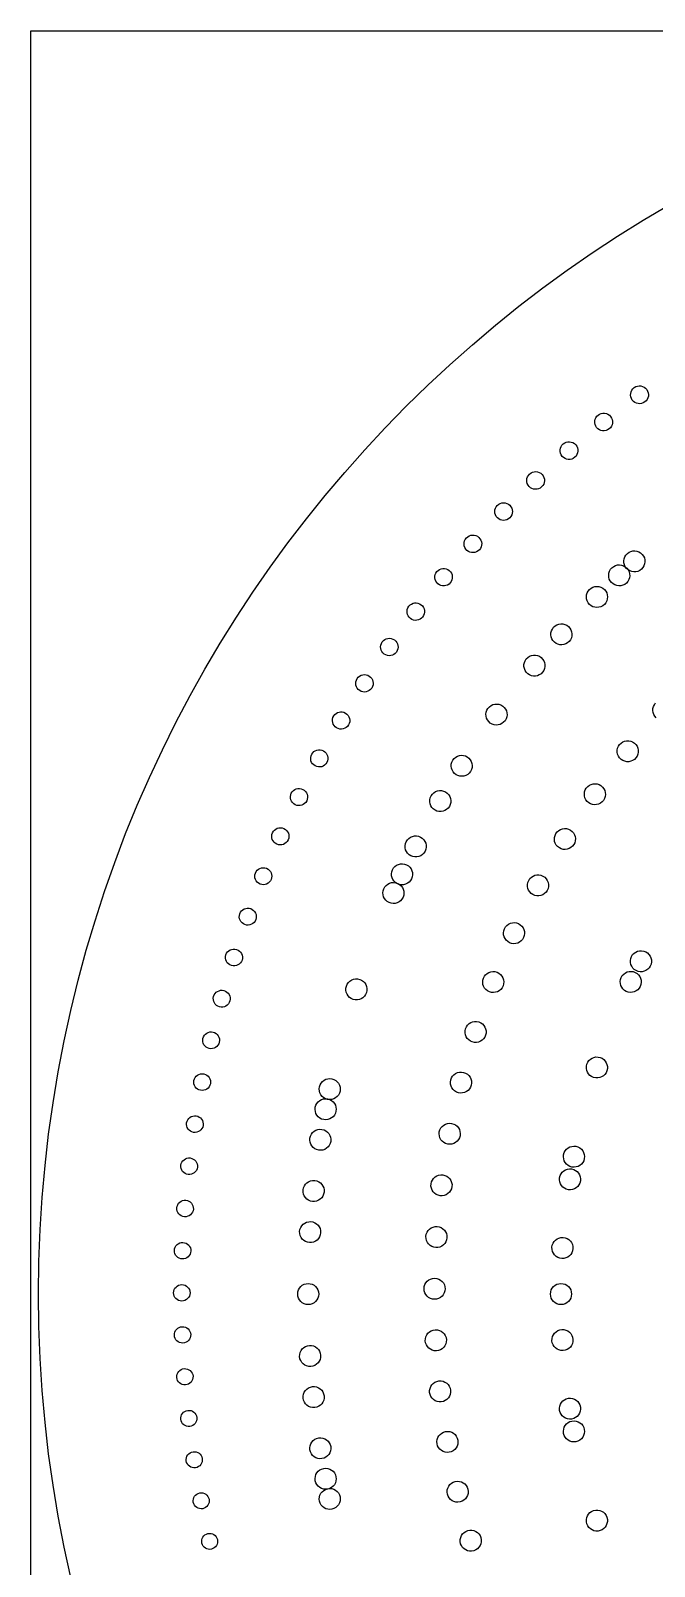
# Model space of a CAD drawing. Header units: millimetres. Extents: x 0 to 600, y 0 to 600.
# Drawn here: x 0 to 148, y 235.2 to 599.7 of the extents above; entities that cross this region are included whole.
import ezdxf

# ---------------------------------------------------------------- set-up
doc = ezdxf.new("R2010")
doc.units = ezdxf.units.MM
doc.layers.get('0').update_dxf_attribs({"linetype": 'CONTINUOUS'})

msp = doc.modelspace()

# ---------------------------------------------------------------- linework, layer by layer
at = {"color": 254}
for p, q in [((0, 599.719), (599.719, 599.719)), ((0, 0), (0, 599.719))]:
    msp.add_line(p, q, dxfattribs=at)
at = {"color": 5}
for p, q in [((142.791, 512.06), (142.791, 512.06)), ((134.327, 505.531), (134.327, 505.531)), ((126.161, 498.68), (126.161, 498.68)), ((118.3, 491.529), (118.3, 491.529)), ((110.758, 484.092), (110.758, 484.092)), ((103.54, 476.377), (103.54, 476.377)), ((141.425, 472.084), (141.425, 472.084)), ((96.6541, 468.408), (96.6541, 468.408)), ((137.855, 468.729), (137.855, 468.729)), ((132.631, 463.557), (132.631, 463.557)), ((90.1139, 460.192), (90.1139, 460.192)), ((124.291, 454.579), (124.291, 454.579)), ((83.9227, 451.75), (83.9227, 451.75)), ((117.968, 447.093), (117.968, 447.093)), ((78.0838, 443.092), (78.0838, 443.092)), ((72.6087, 434.238), (72.6087, 434.238)), ((109.083, 435.381), (109.083, 435.381)), ((109.083, 435.381), (109.083, 435.381)), ((140.12, 426.769), (140.12, 426.769)), ((67.5047, 425.203), (67.5047, 425.203)), ((100.947, 423.132), (100.947, 423.132)), ((62.7697, 415.999), (62.7697, 415.999)), ((132.447, 416.458), (132.447, 416.458)), ((95.9626, 414.697), (95.9626, 414.697)), ((58.4122, 406.643), (58.4122, 406.643)), ((125.469, 405.737), (125.469, 405.737)), ((90.23, 403.867), (90.23, 403.867)), ((54.434, 397.154), (54.434, 397.154)), ((87.0659, 397.231), (87.0659, 397.231)), ((119.203, 394.652), (119.203, 394.652)), ((85.0759, 392.755), (85.0759, 392.755)), ((50.8385, 387.544), (50.8385, 387.544)), ((113.665, 383.251), (113.665, 383.251)), ((47.6292, 377.829), (47.6292, 377.829)), ((143.69, 376.629), (143.69, 376.629)), ((76.5418, 369.792), (76.5418, 369.792)), ((76.5418, 369.792), (76.5418, 369.792)), ((76.5418, 369.792), (76.5418, 369.792)), ((108.868, 371.581), (108.868, 371.581)), ((141.358, 371.683), (141.358, 371.683)), ((44.807, 368.025), (44.807, 368.025)), ((42.3693, 358.147), (42.3693, 358.147)), ((104.818, 359.692), (104.818, 359.692)), ((133.604, 351.254), (133.604, 351.254)), ((133.604, 351.254), (133.604, 351.254)), ((40.3186, 348.212), (40.3186, 348.212)), ((101.519, 347.631), (101.519, 347.631)), ((70.4536, 346.068), (70.4536, 346.068)), ((69.5357, 341.252), (69.5357, 341.252)), ((38.6567, 338.233), (38.6567, 338.233)), ((98.9722, 335.446), (98.9722, 335.446)), ((68.3507, 333.997), (68.3507, 333.997)), ((37.3835, 328.228), (37.3835, 328.228)), ((128.475, 330.01), (128.475, 330.01)), ((127.613, 324.612), (127.613, 324.612)), ((66.8831, 321.835), (66.8831, 321.835)), ((97.1832, 323.183), (97.1832, 323.183)), ((36.4917, 318.21), (36.4917, 318.21)), ((66.1666, 312.059), (66.1666, 312.059)), ((96.1429, 310.89), (96.1429, 310.89)), ((35.9876, 308.19), (35.9876, 308.19)), ((126.048, 308.292), (126.048, 308.292)), ((35.8592, 298.19), (35.8592, 298.19)), ((65.8604, 297.36), (65.8604, 297.36)), ((65.8604, 297.36), (65.8604, 297.36)), ((95.8494, 298.608), (95.8494, 298.608)), ((125.861, 297.36), (125.861, 297.36)), ((36.11, 288.219), (36.11, 288.219)), ((96.2903, 286.388), (96.2903, 286.388)), ((126.362, 286.442), (126.362, 286.442)), ((66.4806, 282.674), (66.4806, 282.674)), ((36.7386, 278.292), (36.7386, 278.292)), ((97.4591, 274.267), (97.4591, 274.267)), ((67.4053, 272.916), (67.4053, 272.916)), ((128.393, 270.171), (128.393, 270.171)), ((37.7335, 268.425), (37.7335, 268.425)), ((129.413, 264.802), (129.413, 264.802)), ((69.1335, 260.787), (69.1335, 260.787)), ((99.3345, 262.29), (99.3345, 262.29)), ((39.0948, 258.625), (39.0948, 258.625)), ((70.4744, 253.559), (70.4744, 253.559)), ((40.816, 248.912), (40.816, 248.912)), ((71.4939, 248.765), (71.4939, 248.765)), ((101.907, 250.497), (101.907, 250.497)), ((135.15, 243.713), (135.15, 243.713)), ((135.15, 243.713), (135.15, 243.713)), ((42.8942, 239.299), (42.8942, 239.299)), ((105.155, 238.93), (105.155, 238.93))]:
    msp.add_line(p, q, dxfattribs=at)
for points in [[(1.8631, 299.863), (1.8631, 464.443), (135.281, 597.863), (299.863, 597.863)], [(142.791, 512.06), (142.099, 513.009), (142.31, 514.332), (143.255, 515.024)], [(143.255, 515.024), (144.202, 515.712), (145.528, 515.504), (146.215, 514.555)], [(146.215, 514.555), (146.907, 513.609), (146.695, 512.283), (145.749, 511.595)], [(145.749, 511.595), (144.804, 510.907), (143.479, 511.115), (142.791, 512.06)], [(134.327, 505.531), (133.604, 506.444), (133.759, 507.774), (134.673, 508.497)], [(134.673, 508.497), (135.587, 509.224), (136.916, 509.069), (137.644, 508.152)], [(137.644, 508.152), (138.366, 507.238), (138.212, 505.908), (137.298, 505.185)], [(137.298, 505.185), (136.38, 504.458), (135.053, 504.613), (134.327, 505.531)], [(126.161, 498.68), (125.402, 499.562), (125.505, 500.892), (126.387, 501.654)], [(126.387, 501.654), (127.269, 502.412), (128.598, 502.31), (129.357, 501.428)], [(129.357, 501.428), (130.114, 500.546), (130.017, 499.216), (129.135, 498.457)], [(129.135, 498.457), (128.253, 497.699), (126.923, 497.798), (126.161, 498.68)], [(118.3, 491.529), (117.511, 492.379), (117.556, 493.709), (118.407, 494.499)], [(118.407, 494.499), (119.257, 495.289), (120.583, 495.244), (121.376, 494.393)], [(121.376, 494.393), (122.167, 493.547), (122.122, 492.217), (121.272, 491.427)], [(121.272, 491.427), (120.424, 490.633), (119.094, 490.682), (118.3, 491.529)], [(110.758, 484.092), (109.936, 484.904), (109.929, 486.23), (110.745, 487.052)], [(110.745, 487.052), (111.555, 487.874), (112.882, 487.881), (113.703, 487.066)], [(113.703, 487.066), (114.526, 486.255), (114.533, 484.928), (113.721, 484.106)], [(113.721, 484.106), (112.907, 483.284), (111.58, 483.277), (110.758, 484.092)], [(103.54, 476.377), (102.686, 477.157), (102.631, 478.476), (103.407, 479.33)], [(103.407, 479.33), (104.185, 480.18), (105.505, 480.24), (106.355, 479.46)], [(106.355, 479.46), (107.208, 478.684), (107.269, 477.361), (106.489, 476.511)], [(106.489, 476.511), (105.713, 475.661), (104.39, 475.601), (103.54, 476.377)], [(141.425, 472.084), (140.505, 473.11), (140.586, 474.691), (141.613, 475.615)], [(141.613, 475.615), (142.638, 476.539), (144.219, 476.455), (145.143, 475.432)], [(145.143, 475.432), (146.068, 474.405), (145.983, 472.825), (144.956, 471.9)], [(96.6541, 468.408), (95.7749, 469.149), (95.6635, 470.461), (96.4036, 471.339)], [(96.4036, 471.339), (97.1448, 472.218), (98.461, 472.331), (99.3387, 471.59)], [(99.3387, 471.59), (100.216, 470.849), (100.329, 469.537), (99.5895, 468.658)], [(137.855, 468.729), (136.91, 469.734), (136.959, 471.318), (137.964, 472.264)], [(137.964, 472.264), (138.974, 473.209), (140.554, 473.156), (141.5, 472.151)], [(141.5, 472.151), (142.445, 471.145), (142.396, 469.561), (141.389, 468.616)], [(144.956, 471.9), (143.929, 470.976), (142.35, 471.057), (141.425, 472.084)], [(99.5895, 468.658), (98.848, 467.78), (97.536, 467.667), (96.6541, 468.408)], [(132.631, 463.557), (131.653, 464.534), (131.653, 466.115), (132.631, 467.092)], [(132.631, 467.092), (133.608, 468.069), (135.188, 468.069), (136.165, 467.092)], [(136.165, 467.092), (137.142, 466.115), (137.142, 464.534), (136.165, 463.557)], [(141.389, 468.616), (140.381, 467.674), (138.8, 467.723), (137.855, 468.729)], [(90.1139, 460.192), (89.2073, 460.897), (89.0446, 462.199), (89.746, 463.105)], [(89.746, 463.105), (90.4515, 464.009), (91.754, 464.171), (92.6606, 463.469)], [(92.6606, 463.469), (93.5634, 462.767), (93.7299, 461.462), (93.0243, 460.558)], [(136.165, 463.557), (135.188, 462.58), (133.608, 462.58), (132.631, 463.557)], [(93.0243, 460.558), (92.3216, 459.652), (91.0167, 459.49), (90.1139, 460.192)], [(83.4429, 454.635), (84.1058, 455.563), (85.3969, 455.778), (86.3286, 455.115)], [(124.291, 454.579), (123.268, 455.503), (123.183, 457.084), (124.108, 458.11)], [(124.108, 458.11), (125.032, 459.137), (126.611, 459.218), (127.638, 458.297)], [(127.638, 458.297), (128.665, 457.373), (128.746, 455.792), (127.821, 454.766)], [(83.9227, 451.75), (82.991, 452.413), (82.7761, 453.704), (83.4429, 454.635)], [(86.8041, 452.229), (86.1413, 451.298), (84.8501, 451.086), (83.9227, 451.75)], [(86.3286, 455.115), (87.2561, 454.448), (87.4709, 453.157), (86.8041, 452.229)], [(127.821, 454.766), (126.898, 453.739), (125.317, 453.655), (124.291, 454.579)], [(117.968, 447.093), (116.903, 447.971), (116.756, 449.548), (117.633, 450.614)], [(117.633, 450.614), (118.515, 451.675), (120.089, 451.824), (121.154, 450.945)], [(121.154, 450.945), (122.22, 450.063), (122.368, 448.49), (121.486, 447.425)], [(78.0838, 443.092), (77.1317, 443.717), (76.8671, 444.997), (77.4954, 445.946)], [(77.4954, 445.946), (78.1195, 446.899), (79.3958, 447.163), (80.3494, 446.539)], [(80.3494, 446.539), (81.3015, 445.915), (81.5661, 444.634), (80.9378, 443.685)], [(121.486, 447.425), (120.607, 446.363), (119.031, 446.211), (117.968, 447.093)], [(80.9378, 443.685), (80.3134, 442.733), (79.036, 442.468), (78.0838, 443.092)], [(71.9102, 437.06), (72.4958, 438.03), (73.7553, 438.344), (74.7282, 437.758)], [(74.7282, 437.758), (75.7026, 437.173), (76.0166, 435.91), (75.4309, 434.94)], [(109.083, 435.381), (107.964, 436.192), (107.717, 437.755), (108.529, 438.873)], [(109.083, 435.381), (107.964, 436.192), (107.717, 437.755), (108.529, 438.873)], [(108.529, 438.873), (109.34, 439.988), (110.903, 440.238), (112.021, 439.427)], [(108.529, 438.873), (109.34, 439.988), (110.903, 440.238), (112.021, 439.427)], [(112.021, 439.427), (113.14, 438.612), (113.386, 437.049), (112.575, 435.935)], [(112.021, 439.427), (113.14, 438.612), (113.386, 437.049), (112.575, 435.935)], [(148.467, 436.619), (147.454, 437.554), (147.394, 439.138), (148.332, 440.15)], [(72.6087, 434.238), (71.6386, 434.823), (71.3246, 436.086), (71.9102, 437.06)], [(75.4309, 434.94), (74.8453, 433.966), (73.5817, 433.652), (72.6087, 434.238)], [(112.575, 435.935), (111.763, 434.816), (110.198, 434.569), (109.083, 435.381)], [(112.575, 435.935), (111.763, 434.816), (110.198, 434.569), (109.083, 435.381)], [(140.12, 426.769), (139.051, 427.641), (138.888, 429.214), (139.761, 430.287)], [(139.761, 430.287), (140.634, 431.355), (142.208, 431.518), (143.278, 430.643)], [(143.278, 430.643), (144.35, 429.772), (144.512, 428.198), (143.637, 427.126)], [(67.5047, 425.203), (66.5124, 425.746), (66.1501, 426.992), (66.6958, 427.983)], [(66.6958, 427.983), (67.2402, 428.974), (68.4844, 429.334), (69.4764, 428.791)], [(69.4764, 428.791), (70.4674, 428.248), (70.8311, 427.002), (70.2839, 426.011)], [(100.947, 423.132), (99.7839, 423.873), (99.4378, 425.418), (100.178, 426.582)], [(100.178, 426.582), (100.919, 427.75), (102.461, 428.096), (103.628, 427.355)], [(103.628, 427.355), (104.793, 426.614), (105.139, 425.073), (104.398, 423.905)], [(143.637, 427.126), (142.766, 426.057), (141.192, 425.895), (140.12, 426.769)], [(70.2839, 426.011), (69.741, 425.02), (68.4953, 424.656), (67.5047, 425.203)], [(104.398, 423.905), (103.66, 422.741), (102.115, 422.395), (100.947, 423.132)], [(61.8561, 418.737), (62.3605, 419.742), (63.584, 420.151), (64.5943, 419.65)], [(64.5943, 419.65), (65.6029, 419.146), (66.0121, 417.922), (65.5077, 416.913)], [(95.0461, 418.112), (95.7365, 419.308), (97.2647, 419.717), (98.461, 419.026)], [(132.447, 416.458), (131.326, 417.262), (131.064, 418.825), (131.869, 419.947)], [(131.869, 419.947), (132.669, 421.068), (134.232, 421.33), (135.354, 420.525)], [(135.354, 420.525), (136.479, 419.724), (136.74, 418.162), (135.935, 417.04)], [(62.7697, 415.999), (61.7608, 416.5), (61.3516, 417.728), (61.8561, 418.737)], [(65.5077, 416.913), (65.0035, 415.904), (63.7783, 415.495), (62.7697, 415.999)], [(95.9626, 414.697), (94.7663, 415.385), (94.3571, 416.916), (95.0461, 418.112)], [(99.3771, 415.611), (98.6854, 414.415), (97.1585, 414.006), (95.9626, 414.697)], [(98.461, 419.026), (99.6555, 418.334), (100.065, 416.807), (99.3771, 415.611)], [(135.935, 417.04), (135.132, 415.914), (133.572, 415.657), (132.447, 416.458)], [(58.4122, 406.643), (57.3899, 407.106), (56.9352, 408.309), (57.3966, 409.335)], [(57.3966, 409.335), (57.8598, 410.358), (59.0628, 410.813), (60.0851, 410.351)], [(60.0851, 410.351), (61.1078, 409.889), (61.564, 408.682), (61.1008, 407.659)], [(89.1371, 407.229), (89.764, 408.46), (91.2703, 408.951), (92.5022, 408.323)], [(92.5022, 408.323), (93.7299, 407.695), (94.2192, 406.192), (93.5923, 404.961)], [(125.469, 405.737), (124.298, 406.471), (123.941, 408.012), (124.671, 409.183)], [(124.671, 409.183), (125.402, 410.355), (126.948, 410.711), (128.119, 409.981)], [(128.119, 409.981), (129.289, 409.25), (129.646, 407.705), (128.916, 406.534)], [(61.1008, 407.659), (60.6393, 406.636), (59.436, 406.181), (58.4122, 406.643)], [(90.23, 403.867), (88.9991, 404.495), (88.5112, 406.001), (89.1371, 407.229)], [(93.5923, 404.961), (92.9679, 403.729), (91.4619, 403.239), (90.23, 403.867)], [(128.916, 406.534), (128.183, 405.363), (126.64, 405.007), (125.469, 405.737)], [(53.3192, 399.792), (53.7379, 400.83), (54.9204, 401.331), (55.958, 400.907)], [(85.8696, 400.558), (86.4581, 401.807), (87.9479, 402.343), (89.1963, 401.754)], [(89.1963, 401.754), (90.4448, 401.168), (90.9807, 399.68), (90.3923, 398.431)], [(54.434, 397.154), (53.3961, 397.573), (52.8959, 398.755), (53.3192, 399.792)], [(57.0727, 398.268), (56.6526, 397.231), (55.4701, 396.734), (54.434, 397.154)], [(55.958, 400.907), (56.9944, 400.487), (57.4918, 399.306), (57.0727, 398.268)], [(83.8055, 396.053), (84.3703, 397.316), (85.8492, 397.884), (87.1086, 397.323)], [(87.0659, 397.231), (85.8174, 397.82), (85.2798, 399.309), (85.8696, 400.558)], [(90.3923, 398.431), (89.8066, 397.178), (88.3186, 396.642), (87.0659, 397.231)], [(87.1086, 397.323), (88.3708, 396.759), (88.936, 395.28), (88.3751, 394.021)], [(119.203, 394.652), (117.99, 395.309), (117.538, 396.826), (118.194, 398.039)], [(118.194, 398.039), (118.85, 399.256), (120.367, 399.708), (121.582, 399.052)], [(121.582, 399.052), (122.794, 398.395), (123.25, 396.879), (122.595, 395.665)], [(85.0759, 392.755), (83.8122, 393.315), (83.2446, 394.794), (83.8055, 396.053)], [(88.3751, 394.021), (87.8141, 392.758), (86.3353, 392.194), (85.0759, 392.755)], [(122.595, 395.665), (121.937, 394.448), (120.421, 393.996), (119.203, 394.652)], [(50.8385, 387.544), (49.7914, 387.921), (49.2485, 389.079), (49.626, 390.126)], [(49.626, 390.126), (50.002, 391.178), (51.1598, 391.721), (52.2069, 391.34)], [(52.2069, 391.34), (53.2585, 390.962), (53.8028, 389.805), (53.425, 388.758)], [(53.425, 388.758), (53.0433, 387.706), (51.8859, 387.163), (50.8385, 387.544)], [(113.665, 383.251), (112.412, 383.829), (111.869, 385.318), (112.448, 386.57)], [(112.448, 386.57), (113.027, 387.823), (114.512, 388.37), (115.768, 387.787)], [(115.768, 387.787), (117.02, 387.209), (117.567, 385.724), (116.984, 384.471)], [(116.984, 384.471), (116.406, 383.215), (114.922, 382.672), (113.665, 383.251)], [(47.6292, 377.829), (46.5709, 378.164), (45.9853, 379.296), (46.3201, 380.354)], [(46.3201, 380.354), (46.6549, 381.413), (47.7876, 381.998), (48.846, 381.663)], [(50.1551, 379.137), (49.8189, 378.079), (48.6876, 377.493), (47.6292, 377.829)], [(48.846, 381.663), (49.9043, 381.328), (50.4899, 380.196), (50.1551, 379.137)], [(143.69, 376.629), (142.462, 377.254), (141.972, 378.76), (142.599, 379.991)], [(142.599, 379.991), (143.224, 381.222), (144.731, 381.709), (145.962, 381.085)], [(145.962, 381.085), (147.189, 380.457), (147.68, 378.95), (147.052, 377.719)], [(107.446, 374.819), (107.946, 376.103), (109.397, 376.742), (110.684, 376.241)], [(110.684, 376.241), (111.968, 375.74), (112.606, 374.29), (112.106, 373.003)], [(140.159, 375.01), (140.747, 376.262), (142.237, 376.795), (143.485, 376.209)], [(143.485, 376.209), (144.734, 375.62), (145.27, 374.131), (144.684, 372.883)], [(147.052, 377.719), (146.427, 376.491), (144.921, 376.001), (143.69, 376.629)], [(43.4054, 370.487), (43.6989, 371.556), (44.8028, 372.184), (45.8682, 371.888)], [(45.8682, 371.888), (46.9374, 371.595), (47.5615, 370.491), (47.268, 369.425)], [(76.5418, 369.792), (75.2299, 370.219), (74.5105, 371.63), (74.9378, 372.943)], [(76.5418, 369.792), (75.2299, 370.219), (74.5105, 371.63), (74.9378, 372.943)], [(76.5418, 369.792), (75.2299, 370.219), (74.5105, 371.63), (74.9378, 372.943)], [(74.9378, 372.943), (75.3636, 374.258), (76.7747, 374.975), (78.0881, 374.548)], [(74.9378, 372.943), (75.3636, 374.258), (76.7747, 374.975), (78.0881, 374.548)], [(74.9378, 372.943), (75.3636, 374.258), (76.7747, 374.975), (78.0881, 374.548)], [(78.0881, 374.548), (79.3997, 374.121), (80.119, 372.713), (79.6918, 371.397)], [(78.0881, 374.548), (79.3997, 374.121), (80.119, 372.713), (79.6918, 371.397)], [(78.0881, 374.548), (79.3997, 374.121), (80.119, 372.713), (79.6918, 371.397)], [(108.868, 371.581), (107.579, 372.082), (106.944, 373.532), (107.446, 374.819)], [(112.106, 373.003), (111.604, 371.718), (110.155, 371.08), (108.868, 371.581)], [(141.358, 371.683), (140.105, 372.272), (139.573, 373.761), (140.159, 375.01)], [(144.684, 372.883), (144.096, 371.634), (142.606, 371.098), (141.358, 371.683)], [(44.807, 368.025), (43.7374, 368.318), (43.1091, 369.422), (43.4054, 370.487)], [(47.268, 369.425), (46.9759, 368.356), (45.872, 367.732), (44.807, 368.025)], [(79.6918, 371.397), (79.266, 370.085), (77.8549, 369.365), (76.5418, 369.792)], [(79.6918, 371.397), (79.266, 370.085), (77.8549, 369.365), (76.5418, 369.792)], [(79.6918, 371.397), (79.266, 370.085), (77.8549, 369.365), (76.5418, 369.792)], [(103.198, 362.835), (103.618, 364.151), (105.026, 364.875), (106.342, 364.455)], [(40.8795, 360.546), (41.1304, 361.622), (42.2067, 362.285), (43.2788, 362.035)], [(43.2788, 362.035), (44.3509, 361.784), (45.0176, 360.708), (44.7668, 359.636)], [(104.818, 359.692), (103.502, 360.112), (102.778, 361.52), (103.198, 362.835)], [(107.961, 361.311), (107.537, 359.996), (106.13, 359.272), (104.818, 359.692)], [(106.342, 364.455), (107.658, 364.031), (108.38, 362.624), (107.961, 361.311)], [(42.3693, 358.147), (41.2958, 358.398), (40.6301, 359.473), (40.8795, 360.546)], [(44.7668, 359.636), (44.5174, 358.563), (43.4414, 357.897), (42.3693, 358.147)], [(133.604, 351.254), (132.292, 351.681), (131.572, 353.088), (132, 354.404)], [(133.604, 351.254), (132.292, 351.681), (131.572, 353.088), (132, 354.404)], [(132, 354.404), (132.425, 355.716), (133.836, 356.436), (135.15, 356.009)], [(132, 354.404), (132.425, 355.716), (133.836, 356.436), (135.15, 356.009)], [(135.15, 356.009), (136.462, 355.582), (137.181, 354.171), (136.754, 352.859)], [(135.15, 356.009), (136.462, 355.582), (137.181, 354.171), (136.754, 352.859)], [(40.3186, 348.212), (39.2395, 348.42), (38.5367, 349.465), (38.7449, 350.545)], [(38.7449, 350.545), (38.9544, 351.62), (39.9976, 352.326), (41.0778, 352.118)], [(41.0778, 352.118), (42.1527, 351.907), (42.8583, 350.865), (42.6501, 349.786)], [(68.5313, 349.031), (68.8164, 350.383), (70.1421, 351.242), (71.4939, 350.957)], [(71.4939, 350.957), (72.8444, 350.672), (73.7059, 349.342), (73.4205, 347.994)], [(101.519, 347.631), (100.178, 347.97), (99.3704, 349.331), (99.7095, 350.668)], [(99.7095, 350.668), (100.048, 352.009), (101.41, 352.817), (102.747, 352.477)], [(102.747, 352.477), (104.087, 352.136), (104.895, 350.777), (104.556, 349.44)], [(136.754, 352.859), (136.328, 351.543), (134.917, 350.827), (133.604, 351.254)], [(136.754, 352.859), (136.328, 351.543), (134.917, 350.827), (133.604, 351.254)], [(42.6501, 349.786), (42.4423, 348.707), (41.3992, 348.004), (40.3186, 348.212)], [(67.5499, 344.177), (67.8078, 345.532), (69.1197, 346.424), (70.4744, 346.163)], [(70.4536, 346.068), (69.106, 346.353), (68.2417, 347.681), (68.5313, 349.031)], [(73.4205, 347.994), (73.134, 346.643), (71.804, 345.779), (70.4536, 346.068)], [(104.556, 349.44), (104.214, 348.099), (102.856, 347.292), (101.519, 347.631)], [(69.5357, 341.252), (68.1814, 341.51), (67.2924, 342.819), (67.5499, 344.177)], [(72.4598, 343.239), (72.2037, 341.884), (70.8946, 340.996), (69.5357, 341.252)], [(70.4744, 346.163), (71.8287, 345.906), (72.722, 344.597), (72.4598, 343.239)], [(38.6567, 338.233), (37.5779, 338.402), (36.8335, 339.415), (37.0032, 340.494)], [(37.0032, 340.494), (37.1683, 341.577), (38.1811, 342.319), (39.2645, 342.149)], [(40.918, 339.89), (40.7501, 338.807), (39.7372, 338.067), (38.6567, 338.233)], [(39.2645, 342.149), (40.3433, 341.982), (41.0849, 340.971), (40.918, 339.89)], [(66.2725, 336.857), (66.4877, 338.221), (67.7693, 339.153), (69.1335, 338.935)], [(96.9821, 338.366), (97.24, 339.725), (98.5492, 340.614), (99.9063, 340.356)], [(99.9063, 340.356), (101.261, 340.099), (102.154, 338.791), (101.896, 337.436)], [(68.3507, 333.997), (66.9893, 334.214), (66.0576, 335.496), (66.2725, 336.857)], [(71.2114, 336.077), (70.9965, 334.712), (69.7163, 333.78), (68.3507, 333.997)], [(69.1335, 338.935), (70.4949, 338.719), (71.4266, 337.439), (71.2114, 336.077)], [(98.9722, 335.446), (97.6175, 335.704), (96.7246, 337.012), (96.9821, 338.366)], [(101.896, 337.436), (101.638, 336.077), (100.329, 335.189), (98.9722, 335.446)], [(35.6485, 330.415), (35.7752, 331.498), (36.7524, 332.274), (37.8354, 332.147)], [(37.8354, 332.147), (38.9184, 332.025), (39.6946, 331.043), (39.5676, 329.96)], [(128.475, 330.01), (127.12, 330.267), (126.227, 331.579), (126.489, 332.934)], [(126.489, 332.934), (126.746, 334.289), (128.054, 335.182), (129.413, 334.92)], [(131.399, 331.996), (131.141, 330.641), (129.829, 329.752), (128.475, 330.01)], [(129.413, 334.92), (130.768, 334.662), (131.656, 333.354), (131.399, 331.996)], [(37.3835, 328.228), (36.3001, 328.355), (35.5244, 329.332), (35.6485, 330.415)], [(39.5676, 329.96), (39.4437, 328.881), (38.4637, 328.104), (37.3835, 328.228)], [(95.0214, 325.978), (95.1936, 327.35), (96.4463, 328.316), (97.8147, 328.144)], [(97.8147, 328.144), (99.1828, 327.968), (100.153, 326.715), (99.9808, 325.345)], [(125.532, 327.473), (125.752, 328.834), (127.032, 329.766), (128.393, 329.551)], [(128.393, 329.551), (129.759, 329.336), (130.69, 328.052), (130.471, 326.69)], [(66.8831, 321.835), (65.5077, 321.98), (64.5128, 323.208), (64.6575, 324.583)], [(64.6575, 324.583), (64.8021, 325.956), (66.0301, 326.951), (67.4053, 326.806)], [(67.4053, 326.806), (68.7779, 326.661), (69.7727, 325.433), (69.6281, 324.058)], [(97.1832, 323.183), (95.8151, 323.357), (94.845, 324.608), (95.0214, 325.978)], [(99.9808, 325.345), (99.8044, 323.977), (98.5517, 323.007), (97.1832, 323.183)], [(127.613, 324.612), (126.249, 324.827), (125.317, 326.107), (125.532, 327.473)], [(130.471, 326.69), (130.256, 325.325), (128.976, 324.397), (127.613, 324.612)], [(34.6852, 320.318), (34.7665, 321.401), (35.7117, 322.21), (36.7951, 322.129)], [(36.7951, 322.129), (37.8781, 322.043), (38.6856, 321.098), (38.6016, 320.015)], [(69.6281, 324.058), (69.4863, 322.685), (68.2554, 321.691), (66.8831, 321.835)], [(36.4917, 318.21), (35.4115, 318.294), (34.6012, 319.236), (34.6852, 320.318)], [(38.6016, 320.015), (38.5202, 318.936), (37.5751, 318.124), (36.4917, 318.21)], [(63.8281, 314.71), (63.9135, 316.089), (65.1013, 317.136), (66.4806, 317.048)], [(66.1666, 312.059), (64.7869, 312.145), (63.7399, 313.334), (63.8281, 314.71)], [(68.8164, 314.395), (68.731, 313.02), (67.5432, 311.971), (66.1666, 312.059)], [(66.4806, 317.048), (67.8575, 316.964), (68.9046, 315.775), (68.8164, 314.395)], [(96.1429, 310.89), (94.7663, 310.981), (93.7232, 312.17), (93.8142, 313.549)], [(93.8142, 313.549), (93.9063, 314.924), (95.0983, 315.969), (96.4738, 315.877)], [(96.4738, 315.877), (97.8531, 315.786), (98.8935, 314.594), (98.8025, 313.217)], [(35.9876, 308.19), (34.9043, 308.233), (34.0637, 309.142), (34.1065, 310.223)], [(34.1065, 310.223), (34.1492, 311.302), (35.0587, 312.145), (36.1389, 312.102)], [(38.016, 310.071), (37.9734, 308.991), (37.0664, 308.147), (35.9876, 308.19)], [(36.1389, 312.102), (37.2181, 312.059), (38.0573, 311.15), (38.016, 310.071)], [(98.8025, 313.217), (98.7143, 311.838), (97.5222, 310.797), (96.1429, 310.89)], [(126.048, 308.292), (124.668, 308.378), (123.624, 309.567), (123.709, 310.946)], [(123.709, 310.946), (123.797, 312.321), (124.982, 313.369), (126.362, 313.28)], [(128.7, 310.632), (128.612, 309.252), (127.427, 308.204), (126.048, 308.292)], [(126.362, 313.28), (127.742, 313.196), (128.785, 312.007), (128.7, 310.632)], [(93.3662, 301.123), (93.3732, 302.503), (94.4989, 303.617), (95.8811, 303.608)], [(95.8811, 303.608), (97.2605, 303.601), (98.3728, 302.475), (98.3643, 301.092)], [(299.863, 1.8631), (135.281, 1.8631), (1.8631, 135.281), (1.8631, 299.863)], [(33.9121, 300.139), (33.9121, 301.216), (34.7872, 302.087), (35.8634, 302.087)], [(35.8592, 298.19), (34.7845, 298.192), (33.9121, 299.063), (33.9121, 300.139)], [(37.8107, 300.137), (37.8079, 299.06), (36.9355, 298.19), (35.8592, 298.19)], [(35.8634, 302.087), (36.9397, 302.084), (37.8107, 301.212), (37.8107, 300.137)], [(63.3621, 299.861), (63.3621, 301.24), (64.4811, 302.362), (65.8604, 302.362)], [(63.3621, 299.861), (63.3621, 301.24), (64.4811, 302.362), (65.8604, 302.362)], [(65.8604, 297.36), (64.4811, 297.36), (63.3621, 298.482), (63.3621, 299.861)], [(65.8604, 297.36), (64.4811, 297.36), (63.3621, 298.482), (63.3621, 299.861)], [(65.8604, 302.362), (67.2426, 302.362), (68.3616, 301.24), (68.3616, 299.861)], [(65.8604, 302.362), (67.2426, 302.362), (68.3616, 301.24), (68.3616, 299.861)], [(68.3616, 299.861), (68.3616, 298.482), (67.2426, 297.36), (65.8604, 297.36)], [(68.3616, 299.861), (68.3616, 298.482), (67.2426, 297.36), (65.8604, 297.36)], [(95.8494, 298.608), (94.47, 298.615), (93.3552, 299.741), (93.3662, 301.123)], [(98.3643, 301.092), (98.3576, 299.712), (97.2287, 298.599), (95.8494, 298.608)], [(123.363, 299.861), (123.363, 301.24), (124.481, 302.362), (125.861, 302.362)], [(125.861, 297.36), (124.481, 297.36), (123.363, 298.482), (123.363, 299.861)], [(125.861, 302.362), (127.244, 302.362), (128.361, 301.24), (128.361, 299.861)], [(128.361, 299.861), (128.361, 298.482), (127.244, 297.36), (125.861, 297.36)], [(34.0996, 290.085), (34.061, 291.157), (34.8961, 292.057), (35.9696, 292.096)], [(35.9696, 292.096), (37.0374, 292.136), (37.9374, 291.299), (37.9758, 290.23)], [(36.11, 288.219), (35.0421, 288.181), (34.1423, 289.017), (34.0996, 290.085)], [(37.9758, 290.23), (38.0189, 289.158), (37.1821, 288.258), (36.11, 288.219)], [(93.6583, 288.749), (93.5852, 290.128), (94.6436, 291.306), (96.0229, 291.381)], [(96.2903, 286.388), (94.911, 286.311), (93.7327, 287.369), (93.6583, 288.749)], [(96.0229, 291.381), (97.4026, 291.455), (98.5806, 290.397), (98.6536, 289.017)], [(98.6536, 289.017), (98.728, 287.641), (97.6697, 286.463), (96.2903, 286.388)], [(123.709, 288.78), (123.624, 290.155), (124.668, 291.345), (126.048, 291.43)], [(126.362, 286.442), (124.982, 286.354), (123.797, 287.401), (123.709, 288.78)], [(126.048, 291.43), (127.427, 291.519), (128.612, 290.47), (128.7, 289.09)], [(128.7, 289.09), (128.785, 287.715), (127.742, 286.526), (126.362, 286.442)], [(63.8281, 285.013), (63.7399, 286.388), (64.7869, 287.577), (66.1666, 287.663)], [(66.4806, 282.674), (65.1013, 282.586), (63.9135, 283.633), (63.8281, 285.013)], [(66.1666, 287.663), (67.5432, 287.751), (68.731, 286.702), (68.8164, 285.327)], [(68.8164, 285.327), (68.9046, 283.948), (67.8575, 282.758), (66.4806, 282.674)], [(34.6673, 280.074), (34.586, 281.139), (35.3868, 282.064), (36.449, 282.145)], [(36.449, 282.145), (37.5144, 282.222), (38.439, 281.424), (38.5202, 280.363)], [(36.7386, 278.292), (35.6732, 278.211), (34.7445, 279.011), (34.6673, 280.074)], [(38.5202, 280.363), (38.5974, 279.298), (37.7994, 278.369), (36.7386, 278.292)], [(64.6575, 275.139), (64.5128, 276.514), (65.5077, 277.742), (66.8831, 277.887)], [(66.8831, 277.887), (68.2554, 278.032), (69.4863, 277.037), (69.6281, 275.664)], [(94.6891, 276.469), (94.5335, 277.84), (95.5188, 279.079), (96.8897, 279.235)], [(96.8897, 279.235), (98.2624, 279.393), (99.5013, 278.405), (99.6597, 277.033)], [(99.6597, 277.033), (99.8153, 275.664), (98.83, 274.423), (97.4591, 274.267)], [(67.4053, 272.916), (66.0301, 272.772), (64.8021, 273.766), (64.6575, 275.139)], [(69.6281, 275.664), (69.7727, 274.289), (68.7779, 273.061), (67.4053, 272.916)], [(97.4591, 274.267), (96.0864, 274.113), (94.8475, 275.096), (94.6891, 276.469)], [(125.532, 272.249), (125.317, 273.615), (126.249, 274.895), (127.613, 275.11)], [(127.613, 275.11), (128.976, 275.325), (130.256, 274.398), (130.471, 273.032)], [(35.6059, 270.119), (35.4901, 271.173), (36.2479, 272.125), (37.302, 272.242)], [(37.7335, 268.425), (36.678, 268.306), (35.7258, 269.063), (35.6059, 270.119)], [(37.302, 272.242), (38.3575, 272.362), (39.31, 271.603), (39.4272, 270.549)], [(39.4272, 270.549), (39.5471, 269.495), (38.7876, 268.541), (37.7335, 268.425)], [(128.393, 270.171), (127.032, 269.956), (125.752, 270.888), (125.532, 272.249)], [(130.471, 273.032), (130.69, 271.671), (129.759, 270.39), (128.393, 270.171)], [(128.475, 269.712), (129.829, 269.97), (131.141, 269.081), (131.399, 267.727)], [(96.442, 264.323), (96.2064, 265.684), (97.113, 266.978), (98.4747, 267.215)], [(98.4747, 267.215), (99.8361, 267.455), (101.132, 266.544), (101.367, 265.183)], [(126.489, 266.788), (126.227, 268.143), (127.12, 269.455), (128.475, 269.712)], [(129.413, 264.802), (128.054, 264.541), (126.746, 265.434), (126.489, 266.788)], [(131.399, 267.727), (131.656, 266.368), (130.768, 265.06), (129.413, 264.802)], [(38.523, 262.41), (39.5676, 262.569), (40.5448, 261.849), (40.7003, 260.802)], [(66.2725, 262.865), (66.0576, 264.226), (66.9893, 265.508), (68.3507, 265.726)], [(69.1335, 260.787), (67.7693, 260.569), (66.4877, 261.501), (66.2725, 262.865)], [(68.3507, 265.726), (69.7163, 265.942), (70.9965, 265.011), (71.2114, 263.645)], [(71.2114, 263.645), (71.4266, 262.283), (70.4949, 261.003), (69.1335, 260.787)], [(99.3345, 262.29), (97.9731, 262.053), (96.6791, 262.964), (96.442, 264.323)], [(101.367, 265.183), (101.604, 263.826), (100.693, 262.527), (99.3345, 262.29)], [(36.9175, 260.234), (36.7591, 261.277), (37.4784, 262.252), (38.523, 262.41)], [(39.0948, 258.625), (38.0503, 258.47), (37.0734, 259.19), (36.9175, 260.234)], [(40.7003, 260.802), (40.8587, 259.757), (40.1394, 258.783), (39.0948, 258.625)], [(67.5499, 255.545), (67.2924, 256.903), (68.1814, 258.213), (69.5357, 258.47)], [(70.4744, 253.559), (69.1197, 253.299), (67.8078, 254.19), (67.5499, 255.545)], [(69.5357, 258.47), (70.8946, 258.727), (72.2037, 257.838), (72.4598, 256.483)], [(72.4598, 256.483), (72.722, 255.126), (71.8287, 253.817), (70.4744, 253.559)], [(98.902, 252.356), (98.5834, 253.699), (99.4131, 255.047), (100.757, 255.366)], [(100.757, 255.366), (102.102, 255.683), (103.448, 254.85), (103.766, 253.507)], [(38.5907, 250.43), (38.3963, 251.463), (39.0772, 252.458), (40.1077, 252.656)], [(40.1077, 252.656), (41.1413, 252.849), (42.139, 252.173), (42.3333, 251.139)], [(68.5313, 250.691), (68.2417, 252.042), (69.106, 253.369), (70.4536, 253.654)], [(70.4536, 253.654), (71.804, 253.944), (73.134, 253.08), (73.4205, 251.728)], [(73.4205, 251.728), (73.7059, 250.38), (72.8444, 249.05), (71.4939, 248.765)], [(101.907, 250.497), (100.562, 250.18), (99.2188, 251.012), (98.902, 252.356)], [(103.766, 253.507), (104.083, 252.162), (103.251, 250.814), (101.907, 250.497)], [(40.816, 248.912), (39.7827, 248.719), (38.7876, 249.396), (38.5907, 250.43)], [(42.3333, 251.139), (42.5277, 250.106), (41.8497, 249.111), (40.816, 248.912)], [(71.4939, 248.765), (70.1421, 248.48), (68.8164, 249.339), (68.5313, 250.691)], [(132, 245.318), (131.572, 246.634), (132.292, 248.041), (133.604, 248.468)], [(132, 245.318), (131.572, 246.634), (132.292, 248.041), (133.604, 248.468)], [(133.604, 248.468), (134.917, 248.896), (136.328, 248.179), (136.754, 246.863)], [(133.604, 248.468), (134.917, 248.896), (136.328, 248.179), (136.754, 246.863)], [(135.15, 243.713), (133.836, 243.286), (132.425, 244.007), (132, 245.318)], [(135.15, 243.713), (133.836, 243.286), (132.425, 244.007), (132, 245.318)], [(136.754, 246.863), (137.181, 245.551), (136.462, 244.14), (135.15, 243.713)], [(136.754, 246.863), (137.181, 245.551), (136.462, 244.14), (135.15, 243.713)], [(40.6259, 240.725), (40.3931, 241.745), (41.0312, 242.761), (42.0508, 242.994)], [(42.8942, 239.299), (41.8744, 239.068), (40.8587, 239.705), (40.6259, 240.725)], [(42.0508, 242.994), (43.0706, 243.227), (44.0863, 242.587), (44.3191, 241.569)], [(44.3191, 241.569), (44.552, 240.549), (43.9138, 239.532), (42.8942, 239.299)], [(102.045, 240.605), (101.65, 241.928), (102.401, 243.321), (103.724, 243.717)], [(105.155, 238.93), (103.837, 238.53), (102.443, 239.282), (102.045, 240.605)], [(103.724, 243.717), (105.047, 244.115), (106.44, 243.364), (106.835, 242.042)], [(106.835, 242.042), (107.231, 240.719), (106.478, 239.324), (105.155, 238.93)]]:
    msp.add_open_spline(points, degree=3, dxfattribs=at)

doc.saveas('drawing.dxf')
